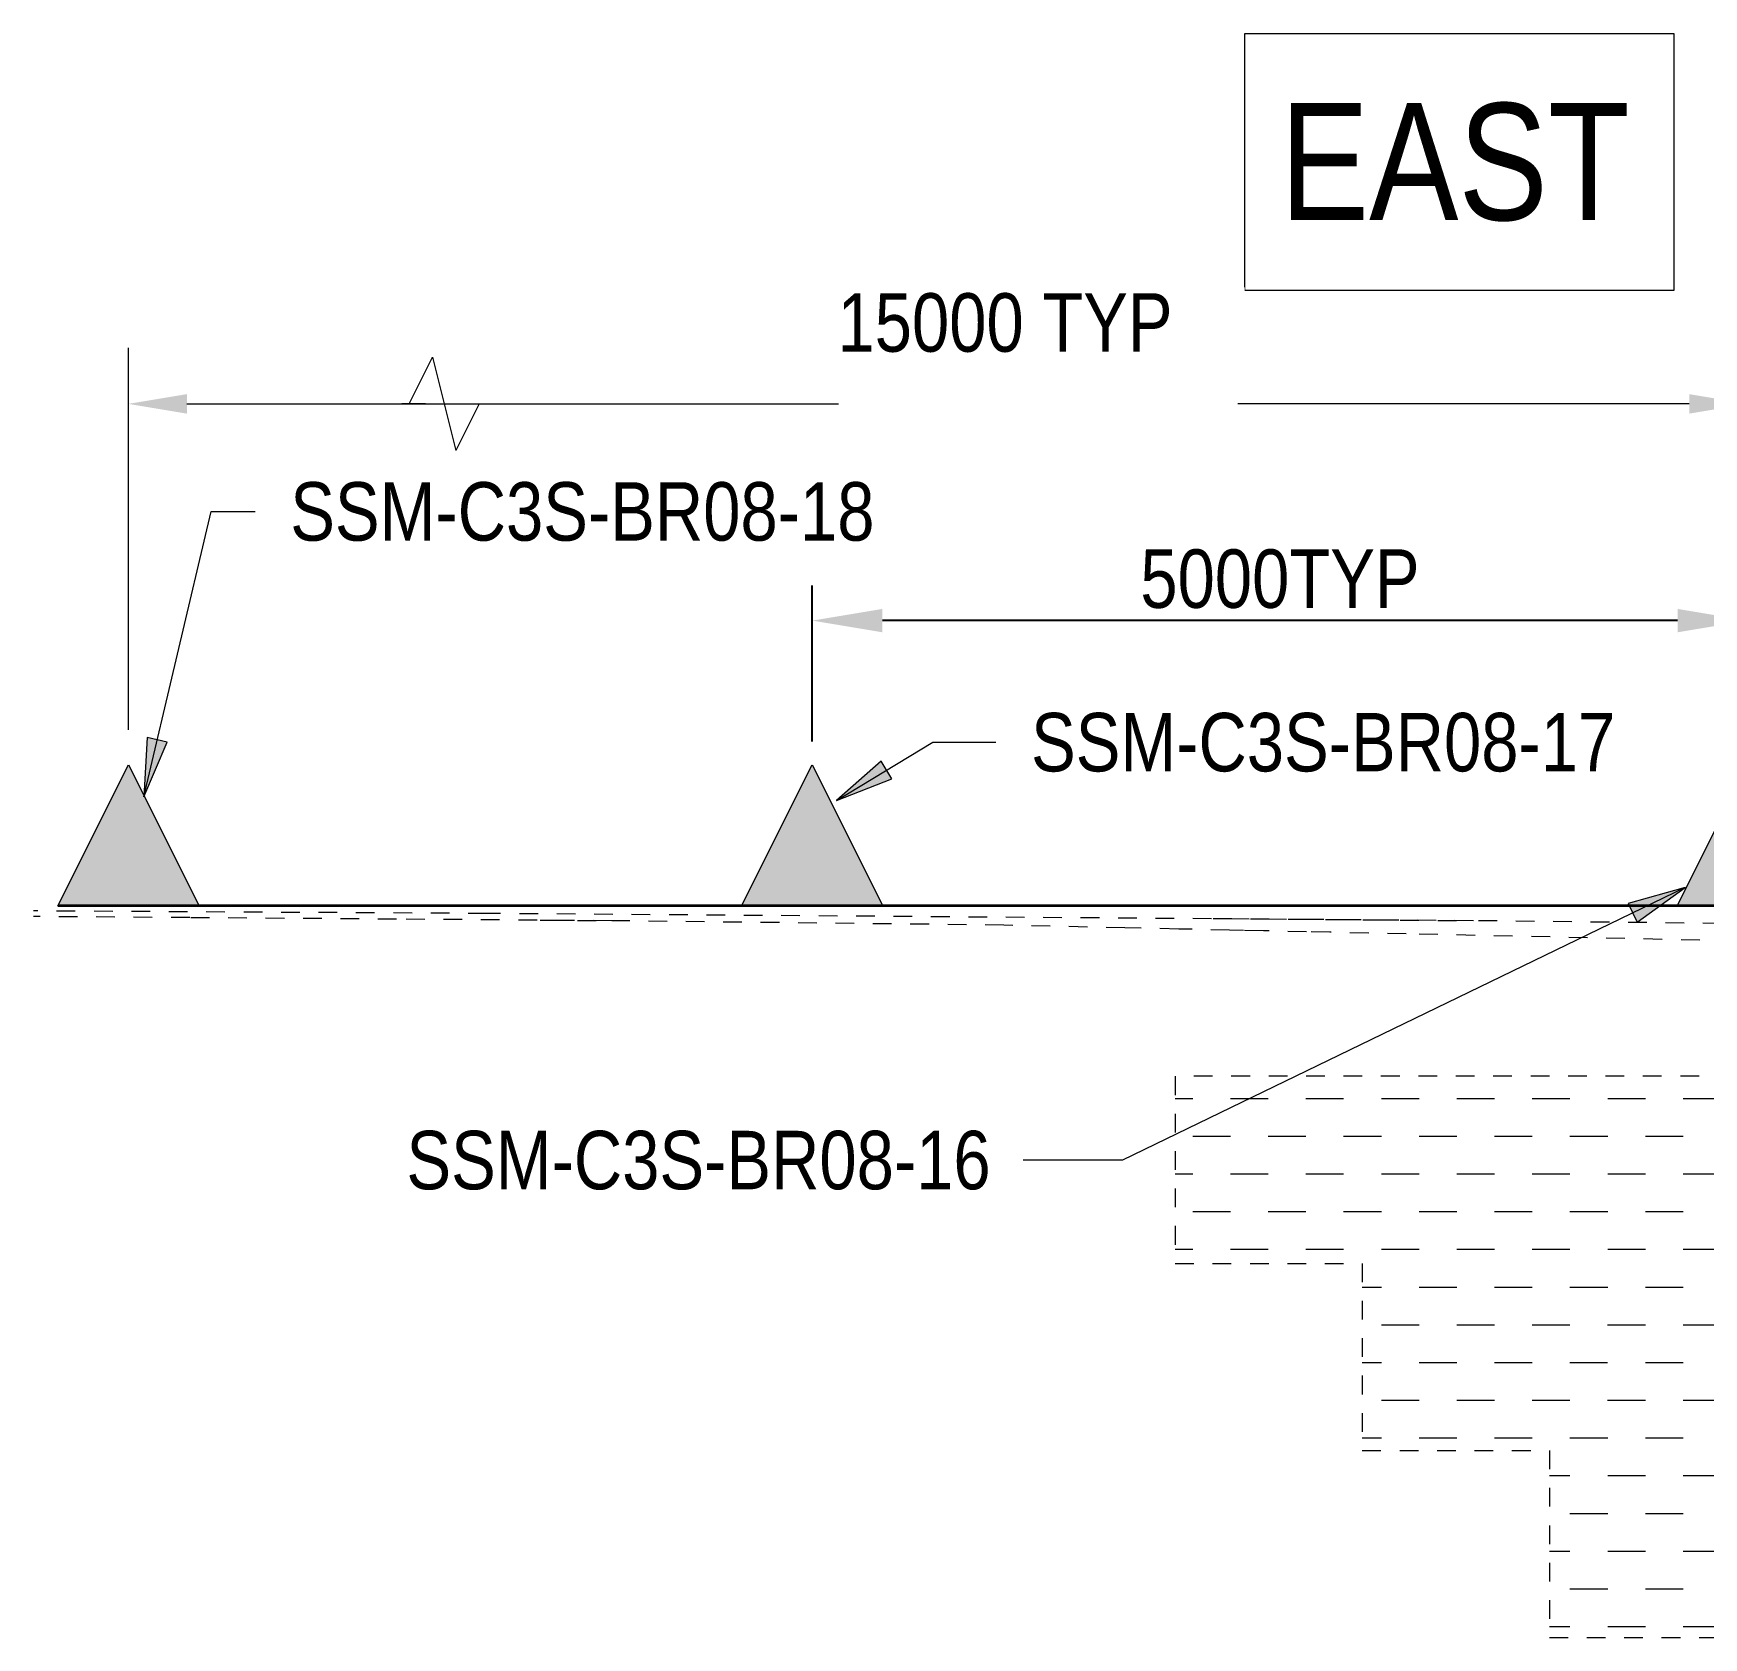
# Model space of a CAD drawing. Header units: metres. Extents: x -1147 to -802, y 5 to 567.
# Drawn here: x -984.97 to -976.04, y 18.25 to 26.82 of the extents above; entities that cross this region are included whole.
import ezdxf

# ---------------------------------------------------------------- set-up
doc = ezdxf.new("R2010")
doc.units = ezdxf.units.M
doc.linetypes.add('Dash - Tight', pattern=[0.0045, 0.003, -0.0015])
doc.linetypes.add('JacobsDash', pattern=[0.0045, 0.003, -0.0015])
doc.layers.get('Defpoints').update_dxf_attribs({"color": 41})
for name, color, linetype, lineweight in [('A-ANNO-DIMS', 7, 'Continuous', 9), ('A-ANNO-NOTE', 7, 'Continuous', 9), ('A-DETL', 7, 'Continuous', 13), ('A-DETL-GENF', 7, 'Continuous', 9), ('G-ANNO-TEXT', 7, 'Continuous', 9)]:
    doc.layers.add(name, color=color, linetype=linetype, lineweight=lineweight)
doc.styles.add('Arial Narrow_1', font='ARIALN.TTF', dxfattribs={"height": 0.3125})
doc.styles.add('Arial Narrow_2', font='ARIALN.TTF', dxfattribs={"height": 0.625})
doc.dimstyles.new('____ddd____', dxfattribs={"dimscale": 0.3048, "dimtxt": 0.319822, "dimasz": 1.230315, "dimexe": 0.615157, "dimexo": 0.410105, "dimgap": 0.205052, "dimtad": 1, "dimdec": 0, "dimlfac": 1000, "dimzin": 0, "dimdsep": 46, "dimtxsty": 'Arial Narrow_1', "dimsah": 1, "dimcen": 0.09, "dimaunit": 1, "dimadec": 4, "dimazin": 0, "dimtfac": 1, "dimtdec": 4, "dimtix": 1, "dimtmove": 0, "dimatfit": 3, "dimfxl": 1, "dimtvp": 1, "dimtolj": 1, "dimtzin": 0, "dimarcsym": 2})
doc.dimstyles.new('Dimension_Standard_O__mm__1', dxfattribs={"dimscale": 0.3048, "dimtxt": 0.319822, "dimasz": 1.025262, "dimexe": 0.984252, "dimexo": 0.615157, "dimgap": 0.615157, "dimtad": 1, "dimdec": 0, "dimlfac": 1000, "dimzin": 0, "dimdsep": 46, "dimtxsty": 'Arial Narrow_1', "dimsah": 1, "dimcen": 0.09, "dimaunit": 1, "dimadec": 4, "dimazin": 0, "dimtfac": 1, "dimtdec": 4, "dimtix": 1, "dimtmove": 2, "dimatfit": 3, "dimfxl": 1, "dimtvp": 1, "dimtfill": 1, "dimtolj": 1, "dimtzin": 0, "dimlwd": 18, "dimlwe": 18, "dimarcsym": 2})

# ---------------------------------------------------------------- blocks, each defined once
blk = doc.blocks.new('T2DPAA-T2D-PWA-SU-M3D-000101_dwg-40820706-DRG-2873010 - ELEVATION')
at = {"color": 9, "linetype": 'Dash - Tight', "lineweight": 18, "true_color": 0xc0c0c0}
for p, q in [((-355.032, 22.0975), (-355.8674, 22.1036)), ((-353.9261, 22.0894), (-355.0319, 22.0975)), ((-352.7755, 22.0809), (-353.9261, 22.0894)), ((-353.1594, 22.0843), (-352.7755, 22.0809)), ((-350.6806, 22.0575), (-352.7755, 22.0809)), ((-350.0336, 22.0431), (-350.6806, 22.0575)), ((-349.7462, 22.0367), (-350.0336, 22.0431)), ((-349.4739, 22.0309), (-349.7462, 22.0367)), ((-349.3999, 22.0293), (-349.4739, 22.0309)), ((-349.2936, 22.027), (-349.3999, 22.0293)), ((-349.0628, 22.0221), (-349.2936, 22.027)), ((-348.9382, 22.0195), (-349.0627, 22.0221)), ((-348.5307, 22.0108), (-348.9382, 22.0195)), ((-346.5615, 21.9688), (-348.5296, 22.0108))]:
    blk.add_line(p, q, dxfattribs=at)
blk = doc.blocks.new('T2DPAA-T2D-PWA-SU-M3D-000100_SurveySurface_rvt-3-DRG-2873010 - ELEVATION')
at = {"color": 9, "linetype": 'Dash - Tight', "lineweight": 18, "true_color": 0xc0c0c0}
blk.add_blockref('T2DPAA-T2D-PWA-SU-M3D-000101_dwg-40820706-DRG-2873010 - ELEVATION', (0, 0), dxfattribs=at)
blk = doc.blocks.new('T2DPAA-T2D-PWA-SU-M3D-000101_dwg-V28-DRG-2873010 - ELEVATION')
at = {"color": 9, "linetype": 'Dash - Tight', "lineweight": 18, "true_color": 0xc0c0c0}
for p, q in [((-353.4436, 22.1199), (-355.8674, 22.1333)), ((-353.4422, 22.1214), (-353.4436, 22.1199)), ((-348.1703, 22.0812), (-353.4436, 22.1199)), ((-349.5619, 22.0936), (-348.1703, 22.0812)), ((-346.0444, 22.0574), (-348.1703, 22.0812))]:
    blk.add_line(p, q, dxfattribs=at)
blk = doc.blocks.new('T2DPAA-T2D-PWA-SU-M3D-000100_SurveySurface_rvt-4-DRG-2873010 - ELEVATION')
at = {"color": 9, "linetype": 'Dash - Tight', "lineweight": 18, "true_color": 0xc0c0c0}
blk.add_blockref('T2DPAA-T2D-PWA-SU-M3D-000101_dwg-V28-DRG-2873010 - ELEVATION', (0, 0), dxfattribs=at)
blk = doc.blocks.new('BreakLine - BreakLine-8651257-DRG-2873010 - ELEVATION')
at = {"layer": 'A-DETL-GENF', "color": 252, "lineweight": 13, "true_color": 0x838383}
blk.add_line((-353.7724, 24.8438), (-353.5724, 24.8438), dxfattribs=at)
blk = doc.blocks.new('DIMBLOCK7-DRG-2873010 - ELEVATION')
at = {"layer": 'A-ANNO-DIMS', "color": 0, "lineweight": -2, "transparency": 16777216}
for p, q in [((-980.8052, 23.0397), (-980.8052, 23.8727)), ((-975.8052, 23.0397), (-975.8052, 23.8727)), ((-976.1802, 23.6852), (-980.4302, 23.6852))]:
    blk.add_line(p, q, dxfattribs=at)
at = {"layer": 'A-ANNO-DIMS', "color": 0, "transparency": 16777216}
for points in [[(-980.4302, 23.7477), (-980.4302, 23.6227), (-980.8052, 23.6852)], [(-976.1802, 23.7477), (-976.1802, 23.6227), (-975.8052, 23.6852)]]:
    blk.add_solid(points, dxfattribs=at)
at = {"layer": 'Defpoints', "color": 0, "transparency": 16777216}
for p in [(-980.8052, 23.6852), (-980.8052, 22.9147), (-975.8052, 22.9147)]:
    blk.add_point(p, dxfattribs=at)
at = {"layer": 'A-ANNO-DIMS', "color": 0, "transparency": 16777216, "insert": (-978.3052, 23.9073), "char_height": 0.3125, "width": 1.906749, "attachment_point": 5, "style": 'Arial Narrow_1'}
blk.add_mtext('\\A1;5000TYP', dxfattribs=at)
blk = doc.blocks.new('DIMBLOCK11-DRG-2873010 - ELEVATION')
at = {"layer": 'A-ANNO-DIMS', "color": 0, "lineweight": 18, "transparency": 16777216}
for p, q in [((-984.4595, 23.1022), (-984.4595, 25.1435)), ((-975.8052, 23.1022), (-975.8052, 25.1435)), ((-984.147, 24.8435), (-980.6649, 24.8435)), ((-976.1177, 24.8435), (-978.5311, 24.8435))]:
    blk.add_line(p, q, dxfattribs=at)
at = {"layer": 'A-ANNO-DIMS', "color": 0, "transparency": 16777216}
for points in [[(-984.147, 24.8956), (-984.147, 24.7914), (-984.4595, 24.8435)], [(-976.1177, 24.8956), (-976.1177, 24.7914), (-975.8052, 24.8435)]]:
    blk.add_solid(points, dxfattribs=at)
at = {"layer": 'Defpoints', "color": 0, "transparency": 16777216}
for p in [(-975.8052, 24.8435), (-984.4595, 22.9147), (-975.8052, 22.9147)]:
    blk.add_point(p, dxfattribs=at)
at = {"layer": 'A-ANNO-DIMS', "color": 0, "lineweight": 18, "transparency": 16777216, "insert": (-980.6702, 25.4349), "char_height": 0.3125, "width": 2.144332, "attachment_point": 1, "line_spacing_factor": 0.974696, "style": 'Arial Narrow_1', "bg_fill": 3, "box_fill_scale": 1.1, "bg_fill_color": 256, "bg_fill_true_color": 13158600, "bg_fill_transparency": 0}
blk.add_mtext('\\A1;15000\u200e TYP', dxfattribs=at)

msp = doc.modelspace()

# ---------------------------------------------------------------- hatches: boundary and pattern name
at = {"layer": 'A-DETL-GENF', "true_color": 0xff0000, "transparency": 33554563}
for points in [[(-984.6919, 22.1601), (-984.0822, 22.1601), (-984.4595, 22.9147), (-984.8368, 22.1601), (-984.7471, 22.1601)], [(-981.1825, 22.1601), (-980.4284, 22.161), (-980.8052, 22.9147), (-981.1822, 22.1609)], [(-975.9477, 22.1601), (-975.4285, 22.1611), (-975.4335, 22.1712), (-975.876, 22.1764), (-975.892, 22.1792), (-975.4361, 22.1764), (-975.8052, 22.9147), (-976.1825, 22.1601), (-975.9748, 22.1601)]]:
    msp.add_hatch(color=1, dxfattribs=at).paths.add_polyline_path(points)
at = {"layer": 'A-DETL-GENF'}
h = msp.add_hatch(dxfattribs=at)
h.set_pattern_fill('FP_7', color=256, style=0, pattern_type=2)
h.set_pattern_definition([(0, (-954.57835, 10.849), (0.20161, 0.20161), [0.20161, -0.20161])])
h.paths.add_polyline_path([(-976.8652, 18.2496), (-975.8652, 18.2496), (-975.8652, 21.2496), (-978.8652, 21.2496), (-978.8652, 20.2496), (-977.8652, 20.2496), (-977.8652, 19.2496), (-976.8652, 19.2496), (-976.8652, 18.4877)])
at = {"layer": 'G-ANNO-TEXT'}
for points in [[(-984.3774, 22.7435), (-984.2521, 23.035), (-984.3594, 23.0603)], [(-980.6757, 22.7243), (-980.3797, 22.8387), (-980.4367, 22.9331)], [(-976.1386, 22.2595), (-976.4439, 22.1729), (-976.3958, 22.0737)]]:
    msp.add_hatch(color=256, dxfattribs=at).paths.add_polyline_path(points)

# ---------------------------------------------------------------- linework, layer by layer
at = {"layer": 'A-ANNO-NOTE', "lineweight": 13}
for p, q in [((-982.9602, 24.8438), (-982.8352, 25.0938)), ((-982.8352, 25.0938), (-982.7102, 24.5938)), ((-982.9602, 24.8438), (-982.9977, 24.8438)), ((-982.5852, 24.8438), (-982.7102, 24.5938)), ((-982.5852, 24.8438), (-982.5477, 24.8438))]:
    msp.add_line(p, q, dxfattribs=at)
at = {"layer": 'A-ANNO-NOTE', "color": 252, "lineweight": 13, "true_color": 0x838383}
for p, q in [((-982.8727, 24.8438), (-982.9602, 24.8438)), ((-982.6727, 24.8438), (-982.5852, 24.8438))]:
    msp.add_line(p, q, dxfattribs=at)
at = {"layer": 'A-DETL', "color": 1, "lineweight": 18, "true_color": 0xff0000}
for p, q in [((-984.8368, 22.1601), (-984.4595, 22.9147)), ((-984.4595, 22.9147), (-984.0822, 22.1601)), ((-981.1825, 22.1601), (-980.8052, 22.9147)), ((-980.8052, 22.9147), (-980.428, 22.1601)), ((-976.1825, 22.1601), (-975.8052, 22.9147)), ((-984.0822, 22.1601), (-984.8368, 22.1601)), ((-980.428, 22.1601), (-981.1825, 22.1601)), ((-975.428, 22.1601), (-976.1825, 22.1601))]:
    msp.add_line(p, q, dxfattribs=at)
at = {"layer": 'A-DETL', "color": 8, "lineweight": 35, "true_color": 0x808080}
msp.add_line((-974.916, 22.1601), (-984.8368, 22.1601), dxfattribs=at)
at = {"layer": 'A-DETL', "linetype": 'JacobsDash', "lineweight": 18}
for p, q in [((-975.8652, 21.2496), (-978.8652, 21.2496)), ((-978.8652, 21.2496), (-978.8652, 20.2496)), ((-978.8652, 20.2496), (-977.8652, 20.2496)), ((-977.8652, 20.2496), (-977.8652, 19.2496)), ((-977.8652, 19.2496), (-976.8652, 19.2496)), ((-976.8652, 19.2496), (-976.8652, 18.2496)), ((-976.8652, 18.2496), (-975.8652, 18.2496))]:
    msp.add_line(p, q, dxfattribs=at)
at = {"layer": 'G-ANNO-TEXT'}
for p, q in [((-984.3774, 22.7435), (-984.018, 24.2689)), ((-984.018, 24.2689), (-983.7823, 24.2689)), ((-984.3594, 23.0603), (-984.3774, 22.7435)), ((-984.3774, 22.7435), (-984.2521, 23.035)), ((-984.2521, 23.035), (-984.3594, 23.0603)), ((-980.6757, 22.7243), (-980.1607, 23.0355)), ((-980.1607, 23.0355), (-979.823, 23.0355)), ((-980.4367, 22.9331), (-980.6757, 22.7243)), ((-980.3797, 22.8387), (-980.4367, 22.9331)), ((-980.6757, 22.7243), (-980.3797, 22.8387)), ((-976.1386, 22.2595), (-979.1469, 20.8019)), ((-976.1386, 22.2595), (-976.4439, 22.1729)), ((-976.3958, 22.0737), (-976.1386, 22.2595)), ((-976.4439, 22.1729), (-976.3958, 22.0737)), ((-979.6689, 20.8019), (-979.6775, 20.8019)), ((-979.1469, 20.8019), (-979.6689, 20.8019))]:
    msp.add_line(p, q, dxfattribs=at)
at = {"layer": 'G-ANNO-TEXT', "lineweight": 18, "flags": 128}
msp.add_lwpolyline([(-978.4934, 26.8237), (-976.1997, 26.8237), (-976.1997, 25.4487), (-978.4934, 25.4487)], close=True, dxfattribs=at)

# ---------------------------------------------------------------- block references
at = {"lineweight": 5}
for name in ['T2DPAA-T2D-PWA-SU-M3D-000100_SurveySurface_rvt-4-DRG-2873010 - ELEVATION', 'T2DPAA-T2D-PWA-SU-M3D-000100_SurveySurface_rvt-3-DRG-2873010 - ELEVATION']:
    msp.add_blockref(name, (-629.1003, 0), dxfattribs=at)
at = {"layer": 'A-DETL-GENF', "color": 252, "true_color": 0x838383}
msp.add_blockref('BreakLine - BreakLine-8651257-DRG-2873010 - ELEVATION', (-629.1003, 0), dxfattribs=at)

# ---------------------------------------------------------------- texts
at = {"layer": 'G-ANNO-TEXT', "char_height": 0.3125, "attachment_point": 1, "style": 'Arial Narrow_1', "bg_fill": 3, "box_fill_scale": 1, "bg_fill_color": 256, "bg_fill_true_color": 13158600, "bg_fill_transparency": 0}
for s, insert in [('SSM-C3S-BR08-17', (-979.6355, 23.1918)), ('SSM-C3S-BR08-16', (-982.9739, 20.9582))]:
    msp.add_mtext(s, dxfattribs=dict(at, insert=insert))

# ---------------------------------------------------------------- next in the draw order: texts
at = {"layer": 'G-ANNO-TEXT', "lineweight": 18, "insert": (-978.3059, 26.4509), "char_height": 0.625, "attachment_point": 1, "style": 'Arial Narrow_2', "bg_fill": 3, "box_fill_scale": 1, "bg_fill_color": 256, "bg_fill_transparency": 0}
msp.add_mtext('EAST', dxfattribs=at)

# ---------------------------------------------------------------- next in the draw order: dimensions: what is measured, and where the dimension line sits
at = {"layer": 'A-ANNO-DIMS'}
dim = msp.add_linear_dim(base=(-980.8052, 23.6852), p1=(-975.8052, 22.9147), p2=(-980.8052, 22.9147), dimstyle='____ddd____', override={"dimpost": '<>TYP', "dimfxl": 5}, dxfattribs=at)
dim.commit()
dim.dimension.update_dxf_attribs({"geometry": 'DIMBLOCK7-DRG-2873010 - ELEVATION', "text_midpoint": (-978.3052, 23.9073)})

# ---------------------------------------------------------------- next in the draw order: texts
at = {"layer": 'G-ANNO-TEXT', "insert": (-983.5948, 24.4251), "char_height": 0.3125, "attachment_point": 1, "style": 'Arial Narrow_1', "bg_fill": 3, "box_fill_scale": 1, "bg_fill_color": 256, "bg_fill_true_color": 13158600, "bg_fill_transparency": 0}
msp.add_mtext('SSM-C3S-BR08-18', dxfattribs=at)

# ---------------------------------------------------------------- next in the draw order: dimensions: what is measured, and where the dimension line sits
at = {"layer": 'A-ANNO-DIMS', "lineweight": 18}
dim = msp.add_linear_dim(base=(-975.8052, 24.8435), p1=(-984.4595, 22.9147), p2=(-975.8052, 22.9147), text='15000\u200e TYP', dimstyle='Dimension_Standard_O__mm__1', override={"dimpost": '<>', "dimfxl": 8.654253}, dxfattribs=at)
dim.commit()
dim.dimension.update_dxf_attribs({"geometry": 'DIMBLOCK11-DRG-2873010 - ELEVATION', "text_midpoint": (-979.598, 25.2265), "dimtype": 160})

doc.saveas('drawing.dxf')
